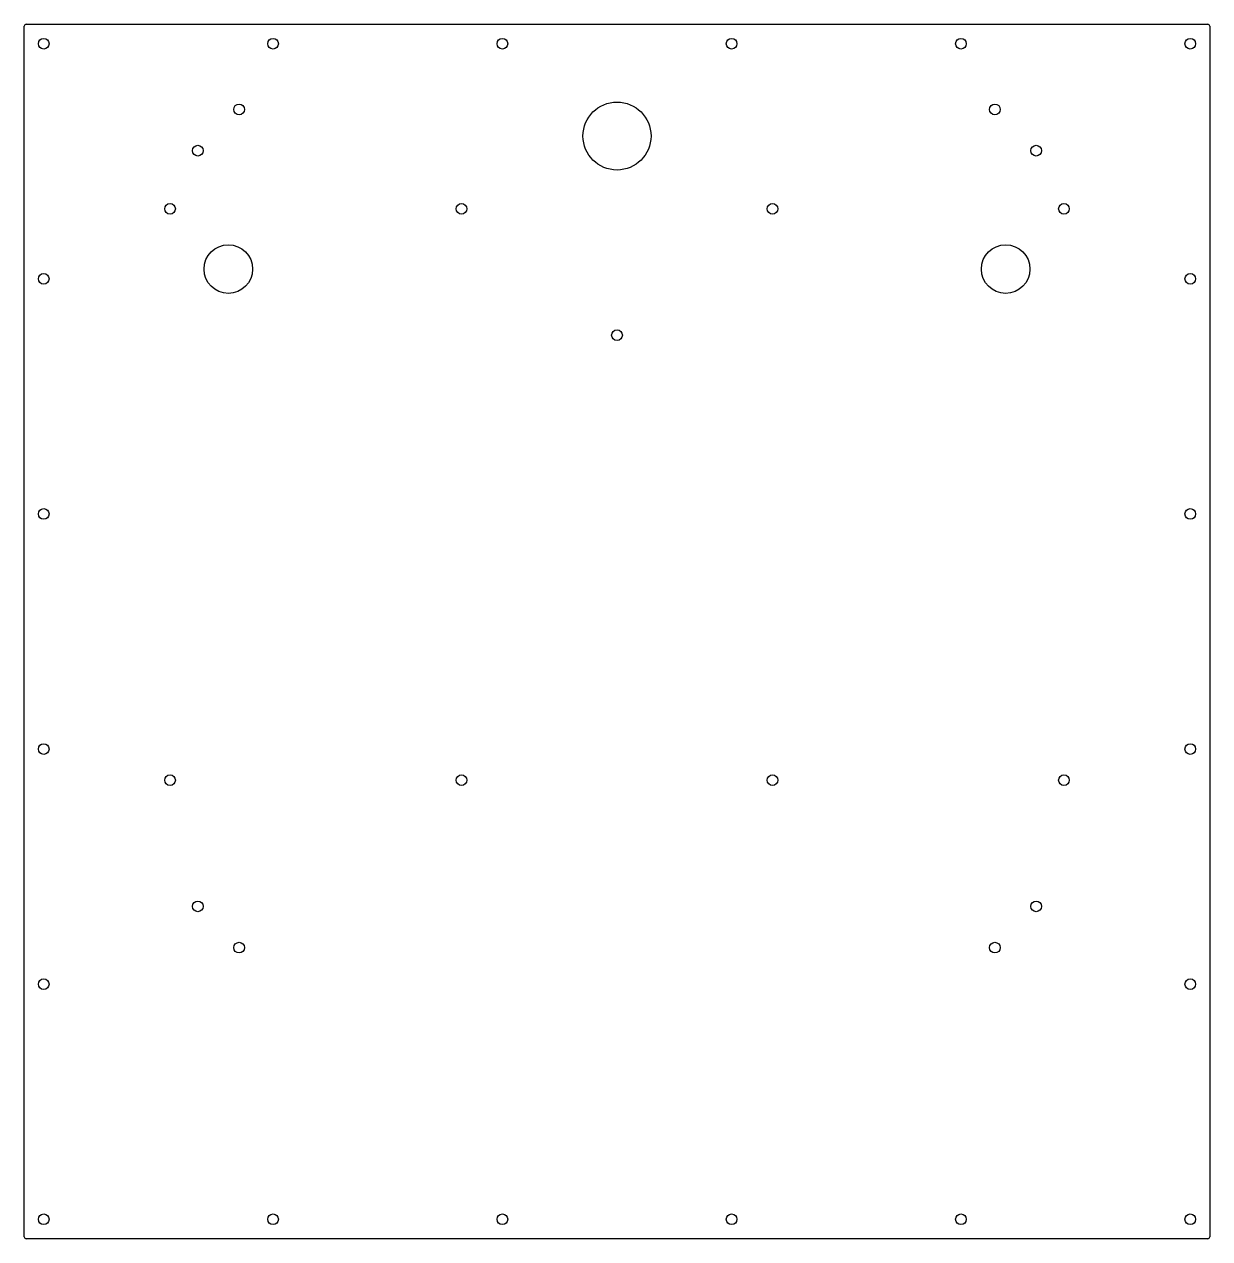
# Model space of a CAD drawing. Header units: millimetres. Extents: x -305 to 305, y -313 to 313.
import ezdxf

# ---------------------------------------------------------------- set-up
doc = ezdxf.new("R2010")
doc.units = ezdxf.units.MM

msp = doc.modelspace()

# ---------------------------------------------------------------- linework, layer by layer
at = {"color": 7, "linetype": 'Continuous', "lineweight": 25}
for p, q in [((-305, -311.5), (-305, 311.5)), ((-304, 312.5), (304, 312.5)), ((305, 311.5), (305, -311.5)), ((304, -312.5), (-304, -312.5))]:
    msp.add_line(p, q, dxfattribs=at)
for centre, radius in [((-295, 302.5), 2.75), ((-177, 302.5), 2.75), ((-59, 302.5), 2.75), ((59, 302.5), 2.75), ((177, 302.5), 2.75), ((295, 302.5), 2.75), ((-194.46, 268.68), 2.75), ((0, 255), 17.5), ((194.46, 268.68), 2.75), ((-215.68, 247.46), 2.75), ((215.68, 247.46), 2.75), ((-230, 217.5), 2.75), ((-80, 217.5), 2.75), ((80, 217.5), 2.75), ((230, 217.5), 2.75), ((-200, 186.5), 12.5), ((200, 186.5), 12.5), ((-295, 181.5), 2.75), ((295, 181.5), 2.75), ((0, 152.5), 2.75), ((-295, 60.5), 2.75), ((295, 60.5), 2.75), ((-295, -60.5), 2.75), ((295, -60.5), 2.75), ((-230, -76.5), 2.75), ((-80, -76.5), 2.75), ((80, -76.5), 2.75), ((230, -76.5), 2.75), ((-215.68, -141.46), 2.75), ((215.68, -141.46), 2.75), ((-194.46, -162.68), 2.75), ((194.46, -162.68), 2.75), ((-295, -181.5), 2.75), ((295, -181.5), 2.75), ((-295, -302.5), 2.75), ((-177, -302.5), 2.75), ((-59, -302.5), 2.75), ((59, -302.5), 2.75), ((177, -302.5), 2.75), ((295, -302.5), 2.75)]:
    msp.add_circle(centre, radius, dxfattribs=at)
for centre, start, end in [((304, 311.5), 0, 90), ((-304, 311.5), 90, 180), ((-304, -311.5), 180, 270), ((304, -311.5), 270, 360)]:
    msp.add_arc(centre, 1, start, end, dxfattribs=at)

doc.saveas('drawing.dxf')
